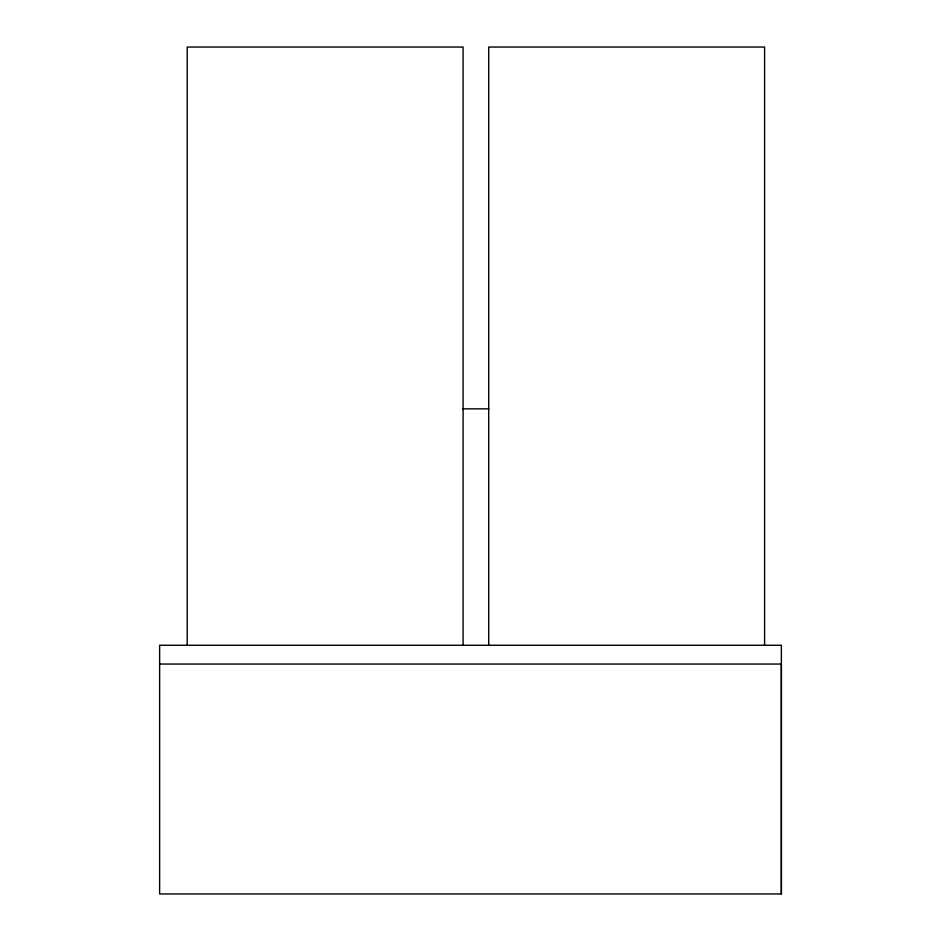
<?xml version="1.0" encoding="UTF-8"?>
<svg xmlns="http://www.w3.org/2000/svg" width="941" height="941" viewBox="0 0 941 941"><rect width="100%" height="100%" fill="white"/><g stroke="black" fill="none" stroke-linecap="round" stroke-linejoin="round"><path stroke-width="1.41" d="M781.371 893.95L781.371 645.255L159.629 645.255L159.629 893.95L781.371 893.95L781.371 664.052L159.629 664.052M462.831 408.853L488.897 408.853M764.586 645.255L764.586 47.05L488.708 47.05L488.708 645.255M463.09 645.255L463.09 47.05L187.212 47.05L187.212 645.255"/></g></svg>
